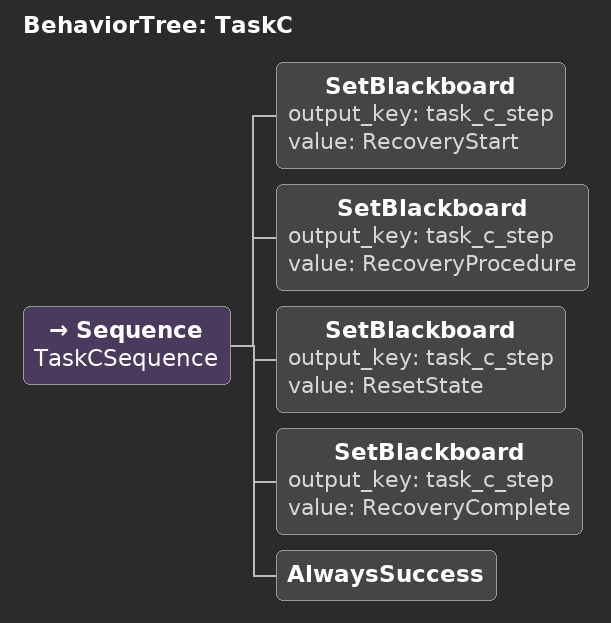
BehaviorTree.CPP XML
<?xml version="1.0"?>
<root BTCPP_format="4" main_tree_to_execute="TaskC">
  <BehaviorTree ID="TaskC">
    <!-- Task C: Recovery task - always succeeds -->
    <Sequence name="TaskCSequence">
      <SetBlackboard output_key="task_c_step" value="RecoveryStart" />
      <SetBlackboard output_key="task_c_step" value="RecoveryProcedure" />
      <SetBlackboard output_key="task_c_step" value="ResetState" />
      <SetBlackboard output_key="task_c_step" value="RecoveryComplete" />
      <AlwaysSuccess />
    </Sequence>
  </BehaviorTree>
</root>
